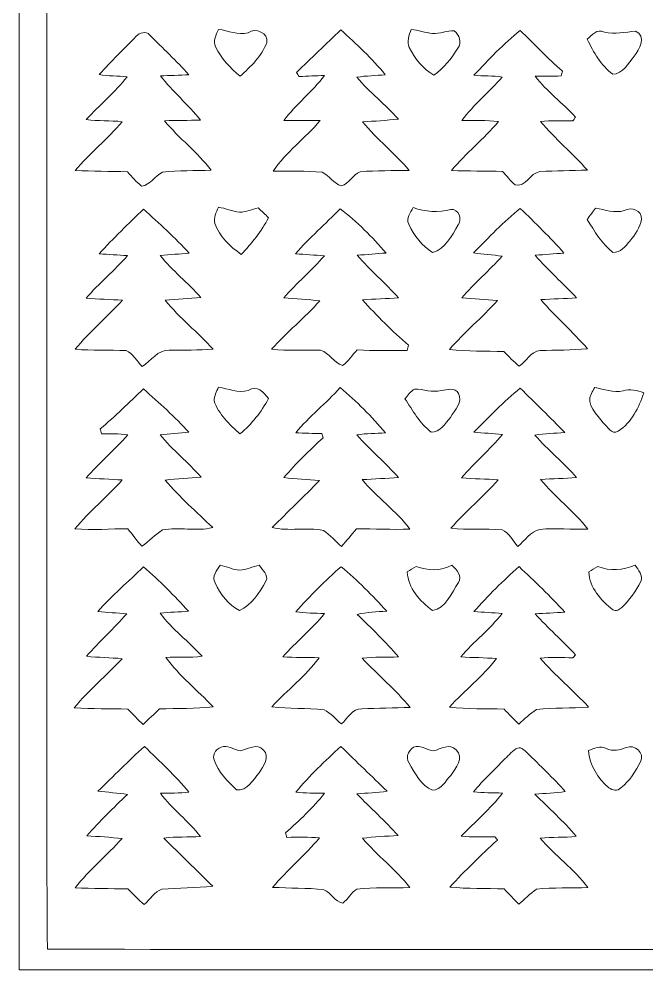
# Model space of a CAD drawing. Header units: centimetres. Extents: x -16.8 to 16.8, y -16.7 to 16.7.
# Drawn here: x -16.77 to -4.82, y -16.67 to 1.43 of the extents above; entities that cross this region are included whole.
import ezdxf

# ---------------------------------------------------------------- set-up
doc = ezdxf.new("R2010")
doc.units = ezdxf.units.CM
doc.header["$MEASUREMENT"] = 0
doc.layers.add('Layer 1', color=7, linetype='Continuous')

msp = doc.modelspace()

# ---------------------------------------------------------------- linework, layer by layer
at = {"layer": 'Layer 1', "lineweight": 9}
for points, knots in [([(-16.77458, 16.66875), (-16.77458, 16.66875), (16.77458, 16.66875), (16.77458, 16.66875), (16.77458, 16.66875), (16.77458, 16.66875), (16.77458, -16.66875), (16.77458, -16.66875), (16.77458, -16.66875), (16.77458, -16.66875), (-16.77458, -16.66875), (-16.77458, -16.66875), (-16.77458, -16.66875), (-16.77458, -16.66875), (-16.77458, 16.66875), (-16.77458, 16.66875), (-16.77458, 16.66875), (-16.77458, 16.66875), (-16.77458, 16.66875), (-16.77458, 16.66875)], [0, 0, 0, 0, 0.16666667, 0.16666667, 0.16666667, 0.16666667, 0.33333333, 0.33333333, 0.33333333, 0.33333333, 0.5, 0.5, 0.5, 0.5, 0.66666667, 0.66666667, 0.66666667, 0.66666667, 1, 1, 1, 1]), ([(-16.24506, 15.71625), (-16.24577, 7.88458), (-16.24542, 0.05292), (-16.24542, -7.77875), (-16.24542, -7.77875), (-16.23801, -10.61014), (-16.26059, -13.44189), (-16.23413, -16.27293), (-16.23413, -16.27293), (-5.78379, -16.29198), (4.66619, -16.27329), (15.11653, -16.28211), (15.11653, -16.28211), (15.49224, -16.28281), (15.86865, -16.27858), (16.24436, -16.25494), (16.24436, -16.25494), (16.23942, -5.60176), (16.25953, 5.05213), (16.23448, 15.70531), (16.23448, 15.70531), (14.40356, 15.73071), (12.57265, 15.70919), (10.74208, 15.71625), (10.74208, 15.71625), (1.74625, 15.71625), (-7.24958, 15.7166), (-16.24506, 15.71625)], [0, 0, 0, 0, 0.125, 0.125, 0.125, 0.125, 0.25, 0.25, 0.25, 0.25, 0.375, 0.375, 0.375, 0.375, 0.5, 0.5, 0.5, 0.5, 0.625, 0.625, 0.625, 0.625, 0.75, 0.75, 0.75, 0.75, 1, 1, 1, 1]), ([(-12.98046, 1.23402), (-12.79313, 1.21356), (-12.6051, 1.11584), (-12.41425, 1.17157), (-12.41425, 1.17157), (-12.27102, 1.27317), (-12.02055, 1.16487), (-12.06006, 0.98284), (-12.06006, 0.98284), (-12.15531, 0.72037), (-12.36416, 0.52529), (-12.56736, 0.34396), (-12.56736, 0.34396), (-12.75292, 0.50165), (-12.92684, 0.68157), (-13.03408, 0.90311), (-13.03408, 0.90311), (-13.08911, 1.01494), (-13.02032, 1.1303), (-12.98046, 1.23402)], [0, 0, 0, 0, 0.16666667, 0.16666667, 0.16666667, 0.16666667, 0.33333333, 0.33333333, 0.33333333, 0.33333333, 0.5, 0.5, 0.5, 0.5, 0.66666667, 0.66666667, 0.66666667, 0.66666667, 1, 1, 1, 1]), ([(-14.54256, 1.10278), (-14.48259, 1.17369), (-14.35523, 1.20685), (-14.28785, 1.12924), (-14.28785, 1.12924), (-14.04161, 0.87383), (-13.77527, 0.63712), (-13.54067, 0.37042), (-13.54067, 0.37042), (-13.72129, 0.36089), (-13.90227, 0.35666), (-14.08324, 0.35137), (-14.08324, 0.35137), (-13.85323, 0.04868), (-13.55337, -0.19191), (-13.32124, -0.49248), (-13.32124, -0.49248), (-13.54914, -0.49953), (-13.77703, -0.49459), (-14.00457, -0.50518), (-14.00457, -0.50518), (-13.72764, -0.83679), (-13.38368, -1.1049), (-13.11416, -1.44392), (-13.11416, -1.44392), (-13.42425, -1.45874), (-13.73646, -1.4478), (-14.04444, -1.48519), (-14.04444, -1.48519), (-14.19049, -1.55258), (-14.27374, -1.72473), (-14.44096, -1.75048), (-14.44096, -1.75048), (-14.53974, -1.66793), (-14.62723, -1.57339), (-14.71224, -1.47708), (-14.71224, -1.47708), (-15.0435, -1.4665), (-15.37476, -1.46403), (-15.70602, -1.45239), (-15.70602, -1.45239), (-15.42838, -1.12324), (-15.09007, -0.8509), (-14.81067, -0.52317), (-14.81067, -0.52317), (-15.03821, -0.49636), (-15.26858, -0.51223), (-15.49576, -0.48154), (-15.49576, -0.48154), (-15.23683, -0.20814), (-14.94825, 0.03704), (-14.71542, 0.33443), (-14.71542, 0.33443), (-14.89287, 0.35066), (-15.07243, 0.34325), (-15.24847, 0.37606), (-15.24847, 0.37606), (-15.02057, 0.62583), (-14.77574, 0.85866), (-14.54256, 1.10278)], [0, 0, 0, 0, 0.0625, 0.0625, 0.0625, 0.0625, 0.125, 0.125, 0.125, 0.125, 0.1875, 0.1875, 0.1875, 0.1875, 0.25, 0.25, 0.25, 0.25, 0.3125, 0.3125, 0.3125, 0.3125, 0.375, 0.375, 0.375, 0.375, 0.4375, 0.4375, 0.4375, 0.4375, 0.5, 0.5, 0.5, 0.5, 0.5625, 0.5625, 0.5625, 0.5625, 0.625, 0.625, 0.625, 0.625, 0.6875, 0.6875, 0.6875, 0.6875, 0.75, 0.75, 0.75, 0.75, 0.8125, 0.8125, 0.8125, 0.8125, 0.875, 0.875, 0.875, 0.875, 1, 1, 1, 1]), ([(-11.49421, 0.41099), (-11.21128, 0.68157), (-10.93153, 0.95567), (-10.6493, 1.22696), (-10.6493, 1.22696), (-10.35614, 0.95356), (-10.05417, 0.68509), (-9.80158, 0.37253), (-9.80158, 0.37253), (-9.98149, 0.35348), (-10.16318, 0.35172), (-10.34274, 0.32561), (-10.34274, 0.32561), (-10.10497, 0.03387), (-9.79911, -0.19085), (-9.55322, -0.47413), (-9.55322, -0.47413), (-9.77971, -0.49671), (-10.00654, -0.51082), (-10.23338, -0.52776), (-10.23338, -0.52776), (-9.95962, -0.85513), (-9.62378, -1.12501), (-9.34473, -1.44851), (-9.34473, -1.44851), (-9.65623, -1.45768), (-9.96879, -1.44956), (-10.27959, -1.47496), (-10.27959, -1.47496), (-10.41929, -1.52576), (-10.48914, -1.70533), (-10.63696, -1.74237), (-10.63696, -1.74237), (-10.78689, -1.70639), (-10.86556, -1.54411), (-11.00596, -1.48555), (-11.00596, -1.48555), (-11.31499, -1.44921), (-11.62614, -1.47426), (-11.93624, -1.46262), (-11.93624, -1.46262), (-11.68929, -1.09679), (-11.32205, -0.83961), (-11.04406, -0.5013), (-11.04406, -0.5013), (-11.27266, -0.49142), (-11.50197, -0.50694), (-11.73092, -0.50059), (-11.73092, -0.50059), (-11.50585, -0.18733), (-11.18658, 0.0448), (-10.9601, 0.35736), (-10.9601, 0.35736), (-11.12061, 0.35243), (-11.28113, 0.34431), (-11.44094, 0.3369), (-11.44094, 0.3369), (-11.45434, 0.35525), (-11.4808, 0.39229), (-11.49421, 0.41099)], [0, 0, 0, 0, 0.0625, 0.0625, 0.0625, 0.0625, 0.125, 0.125, 0.125, 0.125, 0.1875, 0.1875, 0.1875, 0.1875, 0.25, 0.25, 0.25, 0.25, 0.3125, 0.3125, 0.3125, 0.3125, 0.375, 0.375, 0.375, 0.375, 0.4375, 0.4375, 0.4375, 0.4375, 0.5, 0.5, 0.5, 0.5, 0.5625, 0.5625, 0.5625, 0.5625, 0.625, 0.625, 0.625, 0.625, 0.6875, 0.6875, 0.6875, 0.6875, 0.75, 0.75, 0.75, 0.75, 0.8125, 0.8125, 0.8125, 0.8125, 0.875, 0.875, 0.875, 0.875, 1, 1, 1, 1]), ([(-9.30981, 1.23543), (-9.17187, 1.21991), (-9.03923, 1.17228), (-8.90164, 1.15464), (-8.90164, 1.15464), (-8.76371, 1.15429), (-8.63106, 1.21073), (-8.49277, 1.20685), (-8.49277, 1.20685), (-8.38518, 1.13524), (-8.34672, 0.98354), (-8.42222, 0.87418), (-8.42222, 0.87418), (-8.54639, 0.68474), (-8.68609, 0.49071), (-8.87871, 0.36513), (-8.87871, 0.36513), (-9.08614, 0.47978), (-9.23925, 0.68016), (-9.34508, 0.88829), (-9.34508, 0.88829), (-9.40506, 1.00259), (-9.34473, 1.12466), (-9.30981, 1.23543)], [0, 0, 0, 0, 0.14285714, 0.14285714, 0.14285714, 0.14285714, 0.28571429, 0.28571429, 0.28571429, 0.28571429, 0.42857143, 0.42857143, 0.42857143, 0.42857143, 0.57142857, 0.57142857, 0.57142857, 0.57142857, 0.71428571, 0.71428571, 0.71428571, 0.71428571, 1, 1, 1, 1]), ([(-8.11495, 0.36266), (-7.83414, 0.65899), (-7.55333, 0.96132), (-7.23194, 1.21426), (-7.23194, 1.21426), (-6.96736, 0.95462), (-6.71124, 0.6858), (-6.43149, 0.44203), (-6.43149, 0.44203), (-6.43749, 0.41839), (-6.44948, 0.37147), (-6.45548, 0.34784), (-6.45548, 0.34784), (-6.62093, 0.34431), (-6.78603, 0.35031), (-6.95078, 0.34184), (-6.95078, 0.34184), (-6.72536, 0.05327), (-6.42726, -0.16722), (-6.17996, -0.43603), (-6.17996, -0.43603), (-6.19301, -0.45367), (-6.21947, -0.4893), (-6.23253, -0.50694), (-6.23253, -0.50694), (-6.43819, -0.51012), (-6.64422, -0.49424), (-6.84883, -0.51788), (-6.84883, -0.51788), (-6.56625, -0.84208), (-6.24769, -1.13136), (-5.95207, -1.44357), (-5.95207, -1.44357), (-6.25546, -1.45486), (-6.55884, -1.45309), (-6.86153, -1.47285), (-6.86153, -1.47285), (-7.04991, -1.49895), (-7.11835, -1.77447), (-7.33213, -1.72403), (-7.33213, -1.72403), (-7.42209, -1.64924), (-7.49194, -1.55399), (-7.56991, -1.46791), (-7.56991, -1.46791), (-7.89481, -1.46473), (-8.21937, -1.46191), (-8.54393, -1.45239), (-8.54393, -1.45239), (-8.26664, -1.12183), (-7.92656, -0.84984), (-7.64752, -0.5207), (-7.64752, -0.5207), (-7.87788, -0.48719), (-8.11177, -0.50941), (-8.34319, -0.49848), (-8.34319, -0.49848), (-8.12094, -0.19403), (-7.82108, 0.04233), (-7.57696, 0.32808), (-7.57696, 0.32808), (-7.75511, 0.3556), (-7.93609, 0.34466), (-8.11495, 0.36266)], [0, 0, 0, 0, 0.05882353, 0.05882353, 0.05882353, 0.05882353, 0.11764706, 0.11764706, 0.11764706, 0.11764706, 0.17647059, 0.17647059, 0.17647059, 0.17647059, 0.23529412, 0.23529412, 0.23529412, 0.23529412, 0.29411765, 0.29411765, 0.29411765, 0.29411765, 0.35294118, 0.35294118, 0.35294118, 0.35294118, 0.41176471, 0.41176471, 0.41176471, 0.41176471, 0.47058824, 0.47058824, 0.47058824, 0.47058824, 0.52941176, 0.52941176, 0.52941176, 0.52941176, 0.58823529, 0.58823529, 0.58823529, 0.58823529, 0.64705882, 0.64705882, 0.64705882, 0.64705882, 0.70588235, 0.70588235, 0.70588235, 0.70588235, 0.76470588, 0.76470588, 0.76470588, 0.76470588, 0.82352941, 0.82352941, 0.82352941, 0.82352941, 0.88235294, 0.88235294, 0.88235294, 0.88235294, 1, 1, 1, 1]), ([(-5.95736, 1.04704), (-5.86493, 1.1236), (-5.77815, 1.25801), (-5.63174, 1.18216), (-5.63174, 1.18216), (-5.43384, 1.13489), (-5.23522, 1.18181), (-5.03767, 1.20121), (-5.03767, 1.20121), (-4.8327, 1.11372), (-4.95759, 0.84561), (-5.06377, 0.72496), (-5.06377, 0.72496), (-5.17137, 0.59337), (-5.28391, 0.38559), (-5.47335, 0.37924), (-5.47335, 0.37924), (-5.69701, 0.54928), (-5.83636, 0.79939), (-5.95736, 1.04704)], [0, 0, 0, 0, 0.16666667, 0.16666667, 0.16666667, 0.16666667, 0.33333333, 0.33333333, 0.33333333, 0.33333333, 0.5, 0.5, 0.5, 0.5, 0.66666667, 0.66666667, 0.66666667, 0.66666667, 1, 1, 1, 1]), ([(-12.9794, -2.15018), (-12.84252, -2.16994), (-12.71305, -2.2292), (-12.57547, -2.24473), (-12.57547, -2.24473), (-12.45306, -2.2419), (-12.33876, -2.18475), (-12.21952, -2.16464), (-12.21952, -2.16464), (-12.15461, -2.22638), (-12.08934, -2.28847), (-12.02408, -2.35091), (-12.02408, -2.35091), (-12.16343, -2.60738), (-12.34087, -2.84127), (-12.54619, -3.04835), (-12.54619, -3.04835), (-12.75821, -2.89666), (-12.95823, -2.71074), (-13.04537, -2.45745), (-13.04537, -2.45745), (-13.08029, -2.35021), (-13.01503, -2.24755), (-12.9794, -2.15018)], [0, 0, 0, 0, 0.14285714, 0.14285714, 0.14285714, 0.14285714, 0.28571429, 0.28571429, 0.28571429, 0.28571429, 0.42857143, 0.42857143, 0.42857143, 0.42857143, 0.57142857, 0.57142857, 0.57142857, 0.57142857, 0.71428571, 0.71428571, 0.71428571, 0.71428571, 1, 1, 1, 1]), ([(-9.271, -2.15759), (-9.03781, -2.23767), (-8.79475, -2.25566), (-8.55486, -2.19322), (-8.55486, -2.19322), (-8.40669, -2.17593), (-8.33473, -2.37772), (-8.41234, -2.48673), (-8.41234, -2.48673), (-8.53369, -2.68252), (-8.6614, -2.95028), (-8.90341, -3.01096), (-8.90341, -3.01096), (-9.0999, -2.89137), (-9.25548, -2.68464), (-9.35567, -2.47403), (-9.35567, -2.47403), (-9.4167, -2.35973), (-9.3218, -2.2539), (-9.271, -2.15759)], [0, 0, 0, 0, 0.16666667, 0.16666667, 0.16666667, 0.16666667, 0.33333333, 0.33333333, 0.33333333, 0.33333333, 0.5, 0.5, 0.5, 0.5, 0.66666667, 0.66666667, 0.66666667, 0.66666667, 1, 1, 1, 1]), ([(-5.7979, -2.16606), (-5.61904, -2.20239), (-5.4356, -2.2673), (-5.25251, -2.21474), (-5.25251, -2.21474), (-5.11598, -2.13431), (-4.91208, -2.21156), (-4.92337, -2.38054), (-4.92337, -2.38054), (-4.94947, -2.53647), (-5.05037, -2.67053), (-5.14456, -2.794), (-5.14456, -2.794), (-5.22887, -2.88925), (-5.32836, -3.02401), (-5.47299, -3.0099), (-5.47299, -3.0099), (-5.68501, -2.84374), (-5.81872, -2.60597), (-5.96124, -2.38337), (-5.96124, -2.38337), (-5.90726, -2.31034), (-5.85294, -2.23802), (-5.7979, -2.16606)], [0, 0, 0, 0, 0.14285714, 0.14285714, 0.14285714, 0.14285714, 0.28571429, 0.28571429, 0.28571429, 0.28571429, 0.42857143, 0.42857143, 0.42857143, 0.42857143, 0.57142857, 0.57142857, 0.57142857, 0.57142857, 0.71428571, 0.71428571, 0.71428571, 0.71428571, 1, 1, 1, 1]), ([(-15.24882, -3.03671), (-14.97789, -2.74214), (-14.69037, -2.4638), (-14.40392, -2.1844), (-14.40392, -2.1844), (-14.10829, -2.45816), (-13.80455, -2.72662), (-13.53467, -3.02648), (-13.53467, -3.02648), (-13.71847, -3.03989), (-13.90227, -3.05153), (-14.08571, -3.06705), (-14.08571, -3.06705), (-13.85641, -3.36056), (-13.55901, -3.58951), (-13.31348, -3.86821), (-13.31348, -3.86821), (-13.53961, -3.88761), (-13.76609, -3.90031), (-13.99223, -3.92113), (-13.99223, -3.92113), (-13.71529, -4.25838), (-13.37204, -4.53108), (-13.07924, -4.85316), (-13.07924, -4.85316), (-13.35758, -4.87257), (-13.63663, -4.87221), (-13.91532, -4.87257), (-13.91532, -4.87257), (-14.13545, -4.85704), (-14.26069, -5.07824), (-14.42932, -5.18407), (-14.42932, -5.18407), (-14.52915, -5.08247), (-14.60077, -4.93854), (-14.73553, -4.87962), (-14.73553, -4.87962), (-15.05797, -4.86516), (-15.38182, -4.87856), (-15.70426, -4.85422), (-15.70426, -4.85422), (-15.42979, -4.51908), (-15.09642, -4.24039), (-14.80573, -3.92077), (-14.80573, -3.92077), (-15.0368, -3.90631), (-15.26787, -3.89749), (-15.49894, -3.88232), (-15.49894, -3.88232), (-15.25199, -3.59657), (-14.95848, -3.35492), (-14.70942, -3.07058), (-14.70942, -3.07058), (-14.88934, -3.05823), (-15.06926, -3.05082), (-15.24882, -3.03671)], [0, 0, 0, 0, 0.06666667, 0.06666667, 0.06666667, 0.06666667, 0.13333333, 0.13333333, 0.13333333, 0.13333333, 0.2, 0.2, 0.2, 0.2, 0.26666667, 0.26666667, 0.26666667, 0.26666667, 0.33333333, 0.33333333, 0.33333333, 0.33333333, 0.4, 0.4, 0.4, 0.4, 0.46666667, 0.46666667, 0.46666667, 0.46666667, 0.53333333, 0.53333333, 0.53333333, 0.53333333, 0.6, 0.6, 0.6, 0.6, 0.66666667, 0.66666667, 0.66666667, 0.66666667, 0.73333333, 0.73333333, 0.73333333, 0.73333333, 0.8, 0.8, 0.8, 0.8, 0.86666667, 0.86666667, 0.86666667, 0.86666667, 1, 1, 1, 1]), ([(-11.51255, -3.03495), (-11.2462, -2.73332), (-10.94281, -2.46662), (-10.66094, -2.17981), (-10.66094, -2.17981), (-10.33992, -2.42746), (-10.05064, -2.71568), (-9.78606, -3.0226), (-9.78606, -3.0226), (-9.9695, -3.03706), (-10.15294, -3.05047), (-10.33639, -3.06493), (-10.33639, -3.06493), (-10.09227, -3.35245), (-9.80228, -3.59657), (-9.54864, -3.87526), (-9.54864, -3.87526), (-9.779, -3.88902), (-10.00901, -3.89819), (-10.23902, -3.91301), (-10.23902, -3.91301), (-9.96033, -4.21534), (-9.67034, -4.50921), (-9.35919, -4.77838), (-9.35919, -4.77838), (-9.36519, -4.80307), (-9.37754, -4.85246), (-9.38389, -4.87715), (-9.38389, -4.87715), (-9.70209, -4.8828), (-10.02065, -4.87998), (-10.33851, -4.86692), (-10.33851, -4.86692), (-10.42917, -4.96641), (-10.50466, -5.08353), (-10.61403, -5.16537), (-10.61403, -5.16537), (-10.78124, -5.11104), (-10.86661, -4.92337), (-11.03454, -4.87433), (-11.03454, -4.87433), (-11.34428, -4.85528), (-11.65719, -4.89162), (-11.96658, -4.85352), (-11.96658, -4.85352), (-11.67659, -4.53037), (-11.33722, -4.25485), (-11.04794, -3.93065), (-11.04794, -3.93065), (-11.27654, -3.90913), (-11.50585, -3.89643), (-11.73445, -3.87491), (-11.73445, -3.87491), (-11.49315, -3.59234), (-11.20316, -3.35703), (-10.96151, -3.07516), (-10.96151, -3.07516), (-11.14531, -3.0607), (-11.32911, -3.05118), (-11.51255, -3.03495)], [0, 0, 0, 0, 0.0625, 0.0625, 0.0625, 0.0625, 0.125, 0.125, 0.125, 0.125, 0.1875, 0.1875, 0.1875, 0.1875, 0.25, 0.25, 0.25, 0.25, 0.3125, 0.3125, 0.3125, 0.3125, 0.375, 0.375, 0.375, 0.375, 0.4375, 0.4375, 0.4375, 0.4375, 0.5, 0.5, 0.5, 0.5, 0.5625, 0.5625, 0.5625, 0.5625, 0.625, 0.625, 0.625, 0.625, 0.6875, 0.6875, 0.6875, 0.6875, 0.75, 0.75, 0.75, 0.75, 0.8125, 0.8125, 0.8125, 0.8125, 0.875, 0.875, 0.875, 0.875, 1, 1, 1, 1]), ([(-8.1213, -3.01801), (-7.83237, -2.72909), (-7.55297, -2.42605), (-7.23194, -2.17241), (-7.23194, -2.17241), (-6.94937, -2.45004), (-6.66362, -2.72556), (-6.40115, -3.02331), (-6.40115, -3.02331), (-6.58424, -3.03742), (-6.76698, -3.05047), (-6.94972, -3.06493), (-6.94972, -3.06493), (-6.7056, -3.3528), (-6.41491, -3.59657), (-6.16162, -3.87597), (-6.16162, -3.87597), (-6.38951, -3.88867), (-6.61705, -3.89784), (-6.84459, -3.90984), (-6.84459, -3.90984), (-6.56167, -4.23439), (-6.23852, -4.52085), (-5.95313, -4.84293), (-5.95313, -4.84293), (-6.25263, -4.87856), (-6.55461, -4.86445), (-6.85518, -4.87998), (-6.85518, -4.87998), (-7.03651, -4.89373), (-7.11553, -5.086), (-7.25593, -5.17454), (-7.25593, -5.17454), (-7.36, -5.09023), (-7.44996, -4.99145), (-7.54486, -4.89761), (-7.54486, -4.89761), (-7.89058, -4.88456), (-8.23807, -4.89585), (-8.58203, -4.8574), (-8.58203, -4.8574), (-8.29451, -4.53143), (-7.96008, -4.25062), (-7.66833, -3.92889), (-7.66833, -3.92889), (-7.89517, -3.90807), (-8.122, -3.89572), (-8.34813, -3.87491), (-8.34813, -3.87491), (-8.10683, -3.59481), (-7.82179, -3.35668), (-7.57661, -3.08046), (-7.57661, -3.08046), (-7.75864, -3.05929), (-7.94103, -3.04835), (-8.1213, -3.01801)], [0, 0, 0, 0, 0.06666667, 0.06666667, 0.06666667, 0.06666667, 0.13333333, 0.13333333, 0.13333333, 0.13333333, 0.2, 0.2, 0.2, 0.2, 0.26666667, 0.26666667, 0.26666667, 0.26666667, 0.33333333, 0.33333333, 0.33333333, 0.33333333, 0.4, 0.4, 0.4, 0.4, 0.46666667, 0.46666667, 0.46666667, 0.46666667, 0.53333333, 0.53333333, 0.53333333, 0.53333333, 0.6, 0.6, 0.6, 0.6, 0.66666667, 0.66666667, 0.66666667, 0.66666667, 0.73333333, 0.73333333, 0.73333333, 0.73333333, 0.8, 0.8, 0.8, 0.8, 0.86666667, 0.86666667, 0.86666667, 0.86666667, 1, 1, 1, 1]), ([(-15.22906, -6.36764), (-14.94049, -6.12916), (-14.67556, -5.86493), (-14.40498, -5.60705), (-14.40498, -5.60705), (-14.11041, -5.87516), (-13.80737, -6.13763), (-13.54102, -6.43431), (-13.54102, -6.43431), (-13.72376, -6.45195), (-13.90721, -6.46042), (-14.08959, -6.48018), (-14.08959, -6.48018), (-13.85288, -6.77157), (-13.55619, -7.00793), (-13.30572, -7.28768), (-13.30572, -7.28768), (-13.53432, -7.3085), (-13.76363, -7.32155), (-13.99223, -7.34342), (-13.99223, -7.34342), (-13.71459, -7.66727), (-13.39779, -7.95373), (-13.08806, -8.24618), (-13.08806, -8.24618), (-13.39956, -8.32803), (-13.73011, -8.23031), (-14.04373, -8.29169), (-14.04373, -8.29169), (-14.18519, -8.382), (-14.29914, -8.50935), (-14.43778, -8.6046), (-14.43778, -8.6046), (-14.52809, -8.49701), (-14.61417, -8.38447), (-14.70131, -8.27476), (-14.70131, -8.27476), (-15.03751, -8.26523), (-15.37547, -8.30439), (-15.71061, -8.27017), (-15.71061, -8.27017), (-15.43297, -7.93891), (-15.09924, -7.66022), (-14.80855, -7.34095), (-14.80855, -7.34095), (-15.03892, -7.32755), (-15.26928, -7.31943), (-15.49929, -7.30426), (-15.49929, -7.30426), (-15.24953, -7.0164), (-14.95249, -6.77333), (-14.70448, -6.4837), (-14.70448, -6.4837), (-14.86958, -6.45689), (-15.03715, -6.46642), (-15.20366, -6.46148), (-15.20366, -6.46148), (-15.21001, -6.43819), (-15.22271, -6.39092), (-15.22906, -6.36764)], [0, 0, 0, 0, 0.0625, 0.0625, 0.0625, 0.0625, 0.125, 0.125, 0.125, 0.125, 0.1875, 0.1875, 0.1875, 0.1875, 0.25, 0.25, 0.25, 0.25, 0.3125, 0.3125, 0.3125, 0.3125, 0.375, 0.375, 0.375, 0.375, 0.4375, 0.4375, 0.4375, 0.4375, 0.5, 0.5, 0.5, 0.5, 0.5625, 0.5625, 0.5625, 0.5625, 0.625, 0.625, 0.625, 0.625, 0.6875, 0.6875, 0.6875, 0.6875, 0.75, 0.75, 0.75, 0.75, 0.8125, 0.8125, 0.8125, 0.8125, 0.875, 0.875, 0.875, 0.875, 1, 1, 1, 1]), ([(-12.97975, -5.57565), (-12.79313, -5.60211), (-12.6044, -5.69419), (-12.41354, -5.6388), (-12.41354, -5.6388), (-12.23574, -5.52662), (-12.12003, -5.67267), (-12.02514, -5.79261), (-12.02514, -5.79261), (-12.16413, -6.04838), (-12.3444, -6.27909), (-12.56806, -6.46677), (-12.56806, -6.46677), (-12.76526, -6.28438), (-12.97376, -6.09494), (-13.06266, -5.83318), (-13.06266, -5.83318), (-13.05772, -5.74146), (-13.01291, -5.65891), (-12.97975, -5.57565)], [0, 0, 0, 0, 0.16666667, 0.16666667, 0.16666667, 0.16666667, 0.33333333, 0.33333333, 0.33333333, 0.33333333, 0.5, 0.5, 0.5, 0.5, 0.66666667, 0.66666667, 0.66666667, 0.66666667, 1, 1, 1, 1]), ([(-10.66236, -5.58236), (-10.35226, -5.84623), (-10.05769, -6.13022), (-9.79946, -6.4456), (-9.79946, -6.4456), (-9.98044, -6.4576), (-10.16282, -6.45231), (-10.34168, -6.48476), (-10.34168, -6.48476), (-10.09403, -6.77192), (-9.79981, -7.01393), (-9.54864, -7.29756), (-9.54864, -7.29756), (-9.78041, -7.31097), (-10.01183, -7.32049), (-10.24326, -7.33601), (-10.24326, -7.33601), (-9.96421, -7.67221), (-9.59591, -7.92621), (-9.33274, -8.27617), (-9.33274, -8.27617), (-9.6714, -8.29204), (-10.01078, -8.26982), (-10.34979, -8.27405), (-10.34979, -8.27405), (-10.4454, -8.38482), (-10.53994, -8.49771), (-10.6366, -8.60778), (-10.6366, -8.60778), (-10.75267, -8.50794), (-10.8525, -8.38764), (-10.9795, -8.30263), (-10.9795, -8.30263), (-11.29983, -8.23419), (-11.6392, -8.32838), (-11.95846, -8.24442), (-11.95846, -8.24442), (-11.65401, -7.94985), (-11.34957, -7.65563), (-11.05606, -7.35013), (-11.05606, -7.35013), (-11.28219, -7.32966), (-11.50832, -7.31767), (-11.73409, -7.29756), (-11.73409, -7.29756), (-11.50267, -7.02733), (-11.24797, -6.77862), (-10.98585, -6.53909), (-10.98585, -6.53909), (-10.9915, -6.51933), (-11.00279, -6.47947), (-11.00843, -6.45971), (-11.00843, -6.45971), (-11.17529, -6.45548), (-11.34181, -6.45301), (-11.50832, -6.44243), (-11.50832, -6.44243), (-11.25185, -6.13163), (-10.92729, -5.88574), (-10.66236, -5.58236)], [0, 0, 0, 0, 0.0625, 0.0625, 0.0625, 0.0625, 0.125, 0.125, 0.125, 0.125, 0.1875, 0.1875, 0.1875, 0.1875, 0.25, 0.25, 0.25, 0.25, 0.3125, 0.3125, 0.3125, 0.3125, 0.375, 0.375, 0.375, 0.375, 0.4375, 0.4375, 0.4375, 0.4375, 0.5, 0.5, 0.5, 0.5, 0.5625, 0.5625, 0.5625, 0.5625, 0.625, 0.625, 0.625, 0.625, 0.6875, 0.6875, 0.6875, 0.6875, 0.75, 0.75, 0.75, 0.75, 0.8125, 0.8125, 0.8125, 0.8125, 0.875, 0.875, 0.875, 0.875, 1, 1, 1, 1]), ([(-9.24736, -5.61128), (-9.07627, -5.61375), (-8.90658, -5.68219), (-8.73513, -5.63986), (-8.73513, -5.63986), (-8.636, -5.62292), (-8.46773, -5.57036), (-8.40987, -5.69454), (-8.40987, -5.69454), (-8.31815, -5.85823), (-8.48325, -6.01662), (-8.5598, -6.14998), (-8.5598, -6.14998), (-8.65823, -6.26357), (-8.76124, -6.43714), (-8.93022, -6.43043), (-8.93022, -6.43043), (-9.14612, -6.26181), (-9.28158, -6.01945), (-9.42904, -5.79437), (-9.42904, -5.79437), (-9.37225, -5.73017), (-9.32356, -5.65467), (-9.24736, -5.61128)], [0, 0, 0, 0, 0.14285714, 0.14285714, 0.14285714, 0.14285714, 0.28571429, 0.28571429, 0.28571429, 0.28571429, 0.42857143, 0.42857143, 0.42857143, 0.42857143, 0.57142857, 0.57142857, 0.57142857, 0.57142857, 0.71428571, 0.71428571, 0.71428571, 0.71428571, 1, 1, 1, 1]), ([(-8.11812, -6.43431), (-7.82779, -6.14962), (-7.55191, -5.84659), (-7.2323, -5.59435), (-7.2323, -5.59435), (-6.95113, -5.87587), (-6.6615, -6.14892), (-6.38775, -6.43749), (-6.38775, -6.43749), (-6.57648, -6.45513), (-6.76628, -6.4576), (-6.9536, -6.48794), (-6.9536, -6.48794), (-6.70736, -6.7758), (-6.40574, -7.01005), (-6.15985, -7.29791), (-6.15985, -7.29791), (-6.38845, -7.31026), (-6.6167, -7.31979), (-6.84495, -7.33178), (-6.84495, -7.33178), (-6.56943, -7.66904), (-6.21312, -7.93186), (-5.94713, -8.27617), (-5.94713, -8.27617), (-6.25052, -8.29063), (-6.55532, -8.25394), (-6.858, -8.28146), (-6.858, -8.28146), (-7.04109, -8.32062), (-7.14163, -8.49736), (-7.28098, -8.60637), (-7.28098, -8.60637), (-7.38364, -8.50759), (-7.43656, -8.33967), (-7.58049, -8.29098), (-7.58049, -8.29098), (-7.90434, -8.25888), (-8.22995, -8.29663), (-8.55345, -8.26064), (-8.55345, -8.26064), (-8.27123, -7.93644), (-7.93503, -7.66374), (-7.65316, -7.33884), (-7.65316, -7.33884), (-7.88529, -7.32508), (-8.11742, -7.31908), (-8.34884, -7.30003), (-8.34884, -7.30003), (-8.10824, -7.00793), (-7.81156, -6.76804), (-7.57273, -6.47524), (-7.57273, -6.47524), (-7.75406, -6.45513), (-7.93679, -6.44948), (-8.11812, -6.43431)], [0, 0, 0, 0, 0.06666667, 0.06666667, 0.06666667, 0.06666667, 0.13333333, 0.13333333, 0.13333333, 0.13333333, 0.2, 0.2, 0.2, 0.2, 0.26666667, 0.26666667, 0.26666667, 0.26666667, 0.33333333, 0.33333333, 0.33333333, 0.33333333, 0.4, 0.4, 0.4, 0.4, 0.46666667, 0.46666667, 0.46666667, 0.46666667, 0.53333333, 0.53333333, 0.53333333, 0.53333333, 0.6, 0.6, 0.6, 0.6, 0.66666667, 0.66666667, 0.66666667, 0.66666667, 0.73333333, 0.73333333, 0.73333333, 0.73333333, 0.8, 0.8, 0.8, 0.8, 0.86666667, 0.86666667, 0.86666667, 0.86666667, 1, 1, 1, 1]), ([(-5.81448, -5.58024), (-5.63809, -5.61375), (-5.45924, -5.68678), (-5.2772, -5.64409), (-5.2772, -5.64409), (-5.14244, -5.60105), (-5.00874, -5.63633), (-4.88315, -5.68431), (-4.88315, -5.68431), (-4.97523, -5.96053), (-5.11493, -6.25263), (-5.37034, -6.41244), (-5.37034, -6.41244), (-5.49522, -6.49287), (-5.57459, -6.32284), (-5.65503, -6.25475), (-5.65503, -6.25475), (-5.75839, -6.10623), (-6.00534, -5.8988), (-5.87869, -5.69383), (-5.87869, -5.69383), (-5.85858, -5.65503), (-5.83636, -5.61763), (-5.81448, -5.58024)], [0, 0, 0, 0, 0.14285714, 0.14285714, 0.14285714, 0.14285714, 0.28571429, 0.28571429, 0.28571429, 0.28571429, 0.42857143, 0.42857143, 0.42857143, 0.42857143, 0.57142857, 0.57142857, 0.57142857, 0.57142857, 0.71428571, 0.71428571, 0.71428571, 0.71428571, 1, 1, 1, 1]), ([(-15.27493, -9.84673), (-15.00399, -9.54229), (-14.69461, -9.27664), (-14.40215, -8.99407), (-14.40215, -8.99407), (-14.09947, -9.2583), (-13.8176, -9.54581), (-13.54631, -9.84215), (-13.54631, -9.84215), (-13.72623, -9.85167), (-13.90615, -9.8612), (-14.08571, -9.87425), (-14.08571, -9.87425), (-13.86523, -10.18999), (-13.54349, -10.41012), (-13.29126, -10.69693), (-13.29126, -10.69693), (-13.5195, -10.7315), (-13.75128, -10.70892), (-13.98094, -10.7188), (-13.98094, -10.7188), (-13.72447, -11.07334), (-13.37451, -11.34145), (-13.07924, -11.66001), (-13.07924, -11.66001), (-13.41826, -11.69035), (-13.75833, -11.69494), (-14.09841, -11.69635), (-14.09841, -11.69635), (-14.20354, -11.79583), (-14.30655, -11.89849), (-14.41379, -11.99656), (-14.41379, -11.99656), (-14.51222, -11.90096), (-14.60712, -11.80183), (-14.70237, -11.7034), (-14.70237, -11.7034), (-15.04244, -11.69494), (-15.38288, -11.69811), (-15.7226, -11.67659), (-15.7226, -11.67659), (-15.44743, -11.33722), (-15.10594, -11.06241), (-14.80926, -10.74385), (-14.80926, -10.74385), (-15.03609, -10.72162), (-15.26434, -10.72339), (-15.49083, -10.69763), (-15.49083, -10.69763), (-15.2467, -10.41753), (-14.96871, -10.16952), (-14.72424, -9.89013), (-14.72424, -9.89013), (-14.90768, -9.87319), (-15.09148, -9.86155), (-15.27493, -9.84673)], [0, 0, 0, 0, 0.06666667, 0.06666667, 0.06666667, 0.06666667, 0.13333333, 0.13333333, 0.13333333, 0.13333333, 0.2, 0.2, 0.2, 0.2, 0.26666667, 0.26666667, 0.26666667, 0.26666667, 0.33333333, 0.33333333, 0.33333333, 0.33333333, 0.4, 0.4, 0.4, 0.4, 0.46666667, 0.46666667, 0.46666667, 0.46666667, 0.53333333, 0.53333333, 0.53333333, 0.53333333, 0.6, 0.6, 0.6, 0.6, 0.66666667, 0.66666667, 0.66666667, 0.66666667, 0.73333333, 0.73333333, 0.73333333, 0.73333333, 0.8, 0.8, 0.8, 0.8, 0.86666667, 0.86666667, 0.86666667, 0.86666667, 1, 1, 1, 1]), ([(-12.94659, -8.96444), (-12.82241, -8.98913), (-12.70353, -9.0484), (-12.57582, -9.05933), (-12.57582, -9.05933), (-12.44529, -9.05581), (-12.32606, -8.98772), (-12.20082, -8.96232), (-12.20082, -8.96232), (-12.14614, -9.05369), (-12.01455, -9.15176), (-12.07417, -9.26783), (-12.07417, -9.26783), (-12.19376, -9.48443), (-12.35181, -9.72291), (-12.57688, -9.82627), (-12.57688, -9.82627), (-12.78537, -9.72502), (-12.94306, -9.51124), (-13.04219, -9.30028), (-13.04219, -9.30028), (-13.10711, -9.17751), (-13.01362, -9.0611), (-12.94659, -8.96444)], [0, 0, 0, 0, 0.14285714, 0.14285714, 0.14285714, 0.14285714, 0.28571429, 0.28571429, 0.28571429, 0.28571429, 0.42857143, 0.42857143, 0.42857143, 0.42857143, 0.57142857, 0.57142857, 0.57142857, 0.57142857, 0.71428571, 0.71428571, 0.71428571, 0.71428571, 1, 1, 1, 1]), ([(-11.50585, -9.85238), (-11.23562, -9.54899), (-10.94952, -9.25936), (-10.64331, -8.99231), (-10.64331, -8.99231), (-10.33286, -9.25054), (-10.04923, -9.53982), (-9.77583, -9.8365), (-9.77583, -9.8365), (-9.96386, -9.85485), (-10.154, -9.85943), (-10.33921, -9.90036), (-10.33921, -9.90036), (-10.07286, -10.16529), (-9.78958, -10.41612), (-9.55287, -10.70963), (-9.55287, -10.70963), (-9.78182, -10.72233), (-10.01254, -10.70539), (-10.24043, -10.73609), (-10.24043, -10.73609), (-9.93987, -11.05112), (-9.60967, -11.33722), (-9.32744, -11.67024), (-9.32744, -11.67024), (-9.63507, -11.68471), (-9.94304, -11.68365), (-10.25066, -11.69564), (-10.25066, -11.69564), (-10.4327, -11.68823), (-10.51631, -11.88261), (-10.63766, -11.98598), (-10.63766, -11.98598), (-10.74702, -11.89637), (-10.83804, -11.77572), (-10.96892, -11.71787), (-10.96892, -11.71787), (-11.29947, -11.68153), (-11.63355, -11.69776), (-11.9634, -11.65719), (-11.9634, -11.65719), (-11.66671, -11.34251), (-11.31746, -11.07405), (-11.05994, -10.72444), (-11.05994, -10.72444), (-11.29171, -10.71351), (-11.52349, -10.72409), (-11.75491, -10.70998), (-11.75491, -10.70998), (-11.50479, -10.42176), (-11.19893, -10.1854), (-10.96116, -9.88554), (-10.96116, -9.88554), (-11.14284, -9.87213), (-11.32558, -9.87989), (-11.50585, -9.85238)], [0, 0, 0, 0, 0.06666667, 0.06666667, 0.06666667, 0.06666667, 0.13333333, 0.13333333, 0.13333333, 0.13333333, 0.2, 0.2, 0.2, 0.2, 0.26666667, 0.26666667, 0.26666667, 0.26666667, 0.33333333, 0.33333333, 0.33333333, 0.33333333, 0.4, 0.4, 0.4, 0.4, 0.46666667, 0.46666667, 0.46666667, 0.46666667, 0.53333333, 0.53333333, 0.53333333, 0.53333333, 0.6, 0.6, 0.6, 0.6, 0.66666667, 0.66666667, 0.66666667, 0.66666667, 0.73333333, 0.73333333, 0.73333333, 0.73333333, 0.8, 0.8, 0.8, 0.8, 0.86666667, 0.86666667, 0.86666667, 0.86666667, 1, 1, 1, 1]), ([(-9.21667, -8.98631), (-8.99195, -9.07309), (-8.7503, -9.07627), (-8.53264, -8.96267), (-8.53264, -8.96267), (-8.45291, -9.05263), (-8.32379, -9.16693), (-8.41128, -9.29605), (-8.41128, -9.29605), (-8.53793, -9.48337), (-8.65434, -9.79346), (-8.90341, -9.82451), (-8.90341, -9.82451), (-9.14471, -9.65341), (-9.36731, -9.404), (-9.38459, -9.09355), (-9.38459, -9.09355), (-9.3285, -9.05757), (-9.27276, -9.02194), (-9.21667, -8.98631)], [0, 0, 0, 0, 0.16666667, 0.16666667, 0.16666667, 0.16666667, 0.33333333, 0.33333333, 0.33333333, 0.33333333, 0.5, 0.5, 0.5, 0.5, 0.66666667, 0.66666667, 0.66666667, 0.66666667, 1, 1, 1, 1]), ([(-8.11424, -9.84814), (-7.84648, -9.54511), (-7.56038, -9.2583), (-7.25629, -8.9916), (-7.25629, -8.9916), (-6.95748, -9.271), (-6.6615, -9.55428), (-6.38563, -9.85626), (-6.38563, -9.85626), (-6.57331, -9.87284), (-6.7624, -9.87566), (-6.95008, -9.89118), (-6.95008, -9.89118), (-6.70207, -10.15859), (-6.4322, -10.40447), (-6.18067, -10.66906), (-6.18067, -10.66906), (-6.19337, -10.68423), (-6.21912, -10.71421), (-6.23182, -10.72903), (-6.23182, -10.72903), (-6.43925, -10.72233), (-6.64774, -10.70716), (-6.85412, -10.73326), (-6.85412, -10.73326), (-6.56484, -11.06135), (-6.229, -11.34463), (-5.93161, -11.66495), (-5.93161, -11.66495), (-6.26145, -11.6907), (-6.59448, -11.67377), (-6.92291, -11.71152), (-6.92291, -11.71152), (-7.04603, -11.78983), (-7.15222, -11.89108), (-7.25946, -11.98915), (-7.25946, -11.98915), (-7.35542, -11.89637), (-7.44784, -11.79936), (-7.54063, -11.70411), (-7.54063, -11.70411), (-7.88776, -11.69282), (-8.23701, -11.70517), (-8.58238, -11.6653), (-8.58238, -11.6653), (-8.29063, -11.34992), (-7.94985, -11.07969), (-7.6835, -10.74103), (-7.6835, -10.74103), (-7.91104, -10.72303), (-8.13858, -10.72374), (-8.36577, -10.70928), (-8.36577, -10.70928), (-8.11742, -10.41929), (-7.81226, -10.18293), (-7.5759, -9.88201), (-7.5759, -9.88201), (-7.75582, -9.86896), (-7.93503, -9.86084), (-8.11424, -9.84814)], [0, 0, 0, 0, 0.0625, 0.0625, 0.0625, 0.0625, 0.125, 0.125, 0.125, 0.125, 0.1875, 0.1875, 0.1875, 0.1875, 0.25, 0.25, 0.25, 0.25, 0.3125, 0.3125, 0.3125, 0.3125, 0.375, 0.375, 0.375, 0.375, 0.4375, 0.4375, 0.4375, 0.4375, 0.5, 0.5, 0.5, 0.5, 0.5625, 0.5625, 0.5625, 0.5625, 0.625, 0.625, 0.625, 0.625, 0.6875, 0.6875, 0.6875, 0.6875, 0.75, 0.75, 0.75, 0.75, 0.8125, 0.8125, 0.8125, 0.8125, 0.875, 0.875, 0.875, 0.875, 1, 1, 1, 1]), ([(-5.75945, -8.98631), (-5.52521, -9.08191), (-5.27544, -9.06392), (-5.04472, -8.96514), (-5.04472, -8.96514), (-4.98828, -9.05581), (-4.88809, -9.15846), (-4.94065, -9.27347), (-4.94065, -9.27347), (-5.02885, -9.45691), (-5.15232, -9.62448), (-5.29802, -9.7663), (-5.29802, -9.7663), (-5.34247, -9.8104), (-5.41091, -9.84603), (-5.47194, -9.81287), (-5.47194, -9.81287), (-5.6956, -9.63119), (-5.91503, -9.39871), (-5.92702, -9.09355), (-5.92702, -9.09355), (-5.87128, -9.05757), (-5.81554, -9.02194), (-5.75945, -8.98631)], [0, 0, 0, 0, 0.14285714, 0.14285714, 0.14285714, 0.14285714, 0.28571429, 0.28571429, 0.28571429, 0.28571429, 0.42857143, 0.42857143, 0.42857143, 0.42857143, 0.57142857, 0.57142857, 0.57142857, 0.57142857, 0.71428571, 0.71428571, 0.71428571, 0.71428571, 1, 1, 1, 1]), ([(-15.27175, -13.26691), (-14.97577, -12.98328), (-14.69108, -12.68765), (-14.38557, -12.41425), (-14.38557, -12.41425), (-14.09488, -12.69612), (-13.79926, -12.97446), (-13.54067, -13.28702), (-13.54067, -13.28702), (-13.72094, -13.30537), (-13.90262, -13.29761), (-14.08359, -13.30537), (-14.08359, -13.30537), (-13.85676, -13.60558), (-13.55055, -13.83383), (-13.31877, -14.12875), (-13.31877, -14.12875), (-13.55055, -14.14604), (-13.78409, -14.12734), (-14.0148, -14.15803), (-14.0148, -14.15803), (-13.71388, -14.4713), (-13.39568, -14.76798), (-13.08806, -15.07561), (-13.08806, -15.07561), (-13.40908, -15.107), (-13.73258, -15.10312), (-14.05396, -15.13099), (-14.05396, -15.13099), (-14.19684, -15.1825), (-14.28362, -15.3222), (-14.39016, -15.42344), (-14.39016, -15.42344), (-14.50234, -15.33207), (-14.60253, -15.2273), (-14.70519, -15.12641), (-14.70519, -15.12641), (-15.03962, -15.11794), (-15.37406, -15.11688), (-15.70814, -15.10489), (-15.70814, -15.10489), (-15.43756, -14.76516), (-15.10418, -14.484), (-14.81032, -14.16579), (-14.81032, -14.16579), (-15.03539, -14.14321), (-15.26081, -14.1291), (-15.48589, -14.11358), (-15.48589, -14.11358), (-15.24176, -13.83771), (-14.97648, -13.5823), (-14.71224, -13.32653), (-14.71224, -13.32653), (-14.89816, -13.30113), (-15.08513, -13.28561), (-15.27175, -13.26691)], [0, 0, 0, 0, 0.06666667, 0.06666667, 0.06666667, 0.06666667, 0.13333333, 0.13333333, 0.13333333, 0.13333333, 0.2, 0.2, 0.2, 0.2, 0.26666667, 0.26666667, 0.26666667, 0.26666667, 0.33333333, 0.33333333, 0.33333333, 0.33333333, 0.4, 0.4, 0.4, 0.4, 0.46666667, 0.46666667, 0.46666667, 0.46666667, 0.53333333, 0.53333333, 0.53333333, 0.53333333, 0.6, 0.6, 0.6, 0.6, 0.66666667, 0.66666667, 0.66666667, 0.66666667, 0.73333333, 0.73333333, 0.73333333, 0.73333333, 0.8, 0.8, 0.8, 0.8, 0.86666667, 0.86666667, 0.86666667, 0.86666667, 1, 1, 1, 1]), ([(-12.88309, -12.41531), (-12.76632, -12.40614), (-12.66543, -12.48551), (-12.55148, -12.49504), (-12.55148, -12.49504), (-12.41284, -12.46964), (-12.24456, -12.34087), (-12.12462, -12.47775), (-12.12462, -12.47775), (-11.98668, -12.60722), (-12.12144, -12.79631), (-12.20258, -12.91661), (-12.20258, -12.91661), (-12.31336, -13.04713), (-12.43259, -13.27009), (-12.63509, -13.2394), (-12.63509, -13.2394), (-12.81007, -13.08171), (-12.98504, -12.89826), (-13.05878, -12.67001), (-13.05878, -12.67001), (-13.10534, -12.54795), (-12.99951, -12.43295), (-12.88309, -12.41531)], [0, 0, 0, 0, 0.14285714, 0.14285714, 0.14285714, 0.14285714, 0.28571429, 0.28571429, 0.28571429, 0.28571429, 0.42857143, 0.42857143, 0.42857143, 0.42857143, 0.57142857, 0.57142857, 0.57142857, 0.57142857, 0.71428571, 0.71428571, 0.71428571, 0.71428571, 1, 1, 1, 1]), ([(-11.50655, -13.28702), (-11.24585, -12.97199), (-10.95128, -12.68659), (-10.64648, -12.41496), (-10.64648, -12.41496), (-10.35614, -12.70212), (-10.05734, -12.98116), (-9.7663, -13.26797), (-9.7663, -13.26797), (-9.95715, -13.2969), (-10.15118, -13.29761), (-10.34274, -13.31807), (-10.34274, -13.31807), (-10.08486, -13.58406), (-9.80722, -13.83101), (-9.56028, -14.10794), (-9.56028, -14.10794), (-9.78641, -14.12346), (-10.01324, -14.13298), (-10.23832, -14.15979), (-10.23832, -14.15979), (-9.95645, -14.4907), (-9.60579, -14.75669), (-9.3345, -15.09783), (-9.3345, -15.09783), (-9.67034, -15.119), (-10.01148, -15.08689), (-10.34486, -15.13064), (-10.34486, -15.13064), (-10.45175, -15.19978), (-10.51243, -15.31937), (-10.6112, -15.3984), (-10.6112, -15.3984), (-10.7629, -15.36629), (-10.83628, -15.20402), (-10.97174, -15.14052), (-10.97174, -15.14052), (-11.29559, -15.10418), (-11.62191, -15.11406), (-11.94682, -15.09642), (-11.94682, -15.09642), (-11.66636, -14.76516), (-11.33651, -14.48082), (-11.05253, -14.15309), (-11.05253, -14.15309), (-11.25996, -14.14357), (-11.46704, -14.13439), (-11.67448, -14.14427), (-11.67448, -14.14427), (-11.68047, -14.12346), (-11.69317, -14.08183), (-11.69952, -14.06137), (-11.69952, -14.06137), (-11.43917, -13.82395), (-11.18023, -13.58265), (-10.96116, -13.30643), (-10.96116, -13.30643), (-11.14284, -13.29796), (-11.32523, -13.30537), (-11.50655, -13.28702)], [0, 0, 0, 0, 0.0625, 0.0625, 0.0625, 0.0625, 0.125, 0.125, 0.125, 0.125, 0.1875, 0.1875, 0.1875, 0.1875, 0.25, 0.25, 0.25, 0.25, 0.3125, 0.3125, 0.3125, 0.3125, 0.375, 0.375, 0.375, 0.375, 0.4375, 0.4375, 0.4375, 0.4375, 0.5, 0.5, 0.5, 0.5, 0.5625, 0.5625, 0.5625, 0.5625, 0.625, 0.625, 0.625, 0.625, 0.6875, 0.6875, 0.6875, 0.6875, 0.75, 0.75, 0.75, 0.75, 0.8125, 0.8125, 0.8125, 0.8125, 0.875, 0.875, 0.875, 0.875, 1, 1, 1, 1]), ([(-9.21491, -12.41354), (-9.09779, -12.40684), (-8.99689, -12.48516), (-8.88259, -12.49539), (-8.88259, -12.49539), (-8.74395, -12.46964), (-8.57603, -12.34087), (-8.45608, -12.47775), (-8.45608, -12.47775), (-8.29345, -12.62486), (-8.46737, -12.82806), (-8.55451, -12.96423), (-8.55451, -12.96423), (-8.65329, -13.06583), (-8.74042, -13.24786), (-8.90376, -13.24504), (-8.90376, -13.24504), (-9.12107, -13.15614), (-9.23996, -12.92366), (-9.34967, -12.7314), (-9.34967, -12.7314), (-9.42552, -12.61286), (-9.35249, -12.44141), (-9.21491, -12.41354)], [0, 0, 0, 0, 0.14285714, 0.14285714, 0.14285714, 0.14285714, 0.28571429, 0.28571429, 0.28571429, 0.28571429, 0.42857143, 0.42857143, 0.42857143, 0.42857143, 0.57142857, 0.57142857, 0.57142857, 0.57142857, 0.71428571, 0.71428571, 0.71428571, 0.71428571, 1, 1, 1, 1]), ([(-7.52722, -12.65167), (-7.44784, -12.579), (-7.37941, -12.48727), (-7.27816, -12.44388), (-7.27816, -12.44388), (-7.20443, -12.42131), (-7.15363, -12.49433), (-7.10283, -12.53455), (-7.10283, -12.53455), (-6.85765, -12.77761), (-6.60541, -13.01468), (-6.37611, -13.27326), (-6.37611, -13.27326), (-6.56696, -13.30854), (-6.76204, -13.30466), (-6.95431, -13.32265), (-6.95431, -13.32265), (-6.69078, -13.58829), (-6.40962, -13.83771), (-6.16585, -14.12311), (-6.16585, -14.12311), (-6.39374, -14.15521), (-6.62481, -14.13263), (-6.85341, -14.15768), (-6.85341, -14.15768), (-6.57684, -14.49493), (-6.20607, -14.74399), (-5.94783, -15.09783), (-5.94783, -15.09783), (-6.27239, -15.11476), (-6.60012, -15.0943), (-6.92256, -15.1324), (-6.92256, -15.1324), (-7.04568, -15.21425), (-7.1501, -15.31973), (-7.25946, -15.41815), (-7.25946, -15.41815), (-7.35401, -15.32043), (-7.44679, -15.22271), (-7.53992, -15.12499), (-7.53992, -15.12499), (-7.88494, -15.11547), (-8.23136, -15.12429), (-8.57532, -15.09113), (-8.57532, -15.09113), (-8.28499, -14.78104), (-7.98336, -14.48082), (-7.66904, -14.19507), (-7.66904, -14.19507), (-7.68033, -14.18061), (-7.7022, -14.15133), (-7.71349, -14.13686), (-7.71349, -14.13686), (-7.92903, -14.12981), (-8.14564, -14.14286), (-8.36048, -14.12064), (-8.36048, -14.12064), (-8.09413, -13.85182), (-7.80344, -13.60346), (-7.57132, -13.3029), (-7.57132, -13.3029), (-7.75582, -13.29337), (-7.94103, -13.30078), (-8.12483, -13.2782), (-8.12483, -13.2782), (-7.94032, -13.05595), (-7.72795, -12.85875), (-7.52722, -12.65167)], [0, 0, 0, 0, 0.05555556, 0.05555556, 0.05555556, 0.05555556, 0.11111111, 0.11111111, 0.11111111, 0.11111111, 0.16666667, 0.16666667, 0.16666667, 0.16666667, 0.22222222, 0.22222222, 0.22222222, 0.22222222, 0.27777778, 0.27777778, 0.27777778, 0.27777778, 0.33333333, 0.33333333, 0.33333333, 0.33333333, 0.38888889, 0.38888889, 0.38888889, 0.38888889, 0.44444444, 0.44444444, 0.44444444, 0.44444444, 0.5, 0.5, 0.5, 0.5, 0.55555556, 0.55555556, 0.55555556, 0.55555556, 0.61111111, 0.61111111, 0.61111111, 0.61111111, 0.66666667, 0.66666667, 0.66666667, 0.66666667, 0.72222222, 0.72222222, 0.72222222, 0.72222222, 0.77777778, 0.77777778, 0.77777778, 0.77777778, 0.83333333, 0.83333333, 0.83333333, 0.83333333, 0.88888889, 0.88888889, 0.88888889, 0.88888889, 1, 1, 1, 1]), ([(-5.93443, -12.49362), (-5.82789, -12.44917), (-5.71147, -12.39626), (-5.59647, -12.45164), (-5.59647, -12.45164), (-5.4677, -12.51797), (-5.33647, -12.47634), (-5.21088, -12.4333), (-5.21088, -12.4333), (-5.0613, -12.3638), (-4.86057, -12.54054), (-4.93995, -12.69612), (-4.93995, -12.69612), (-5.03026, -12.88627), (-5.15373, -13.06901), (-5.31707, -13.20412), (-5.31707, -13.20412), (-5.38092, -13.2655), (-5.4797, -13.25174), (-5.54426, -13.19989), (-5.54426, -13.19989), (-5.75592, -13.02068), (-5.91044, -12.77444), (-5.93443, -12.49362)], [0, 0, 0, 0, 0.14285714, 0.14285714, 0.14285714, 0.14285714, 0.28571429, 0.28571429, 0.28571429, 0.28571429, 0.42857143, 0.42857143, 0.42857143, 0.42857143, 0.57142857, 0.57142857, 0.57142857, 0.57142857, 0.71428571, 0.71428571, 0.71428571, 0.71428571, 1, 1, 1, 1])]:
    msp.add_open_spline(points, degree=3, knots=knots, dxfattribs=at)

doc.saveas('drawing.dxf')
